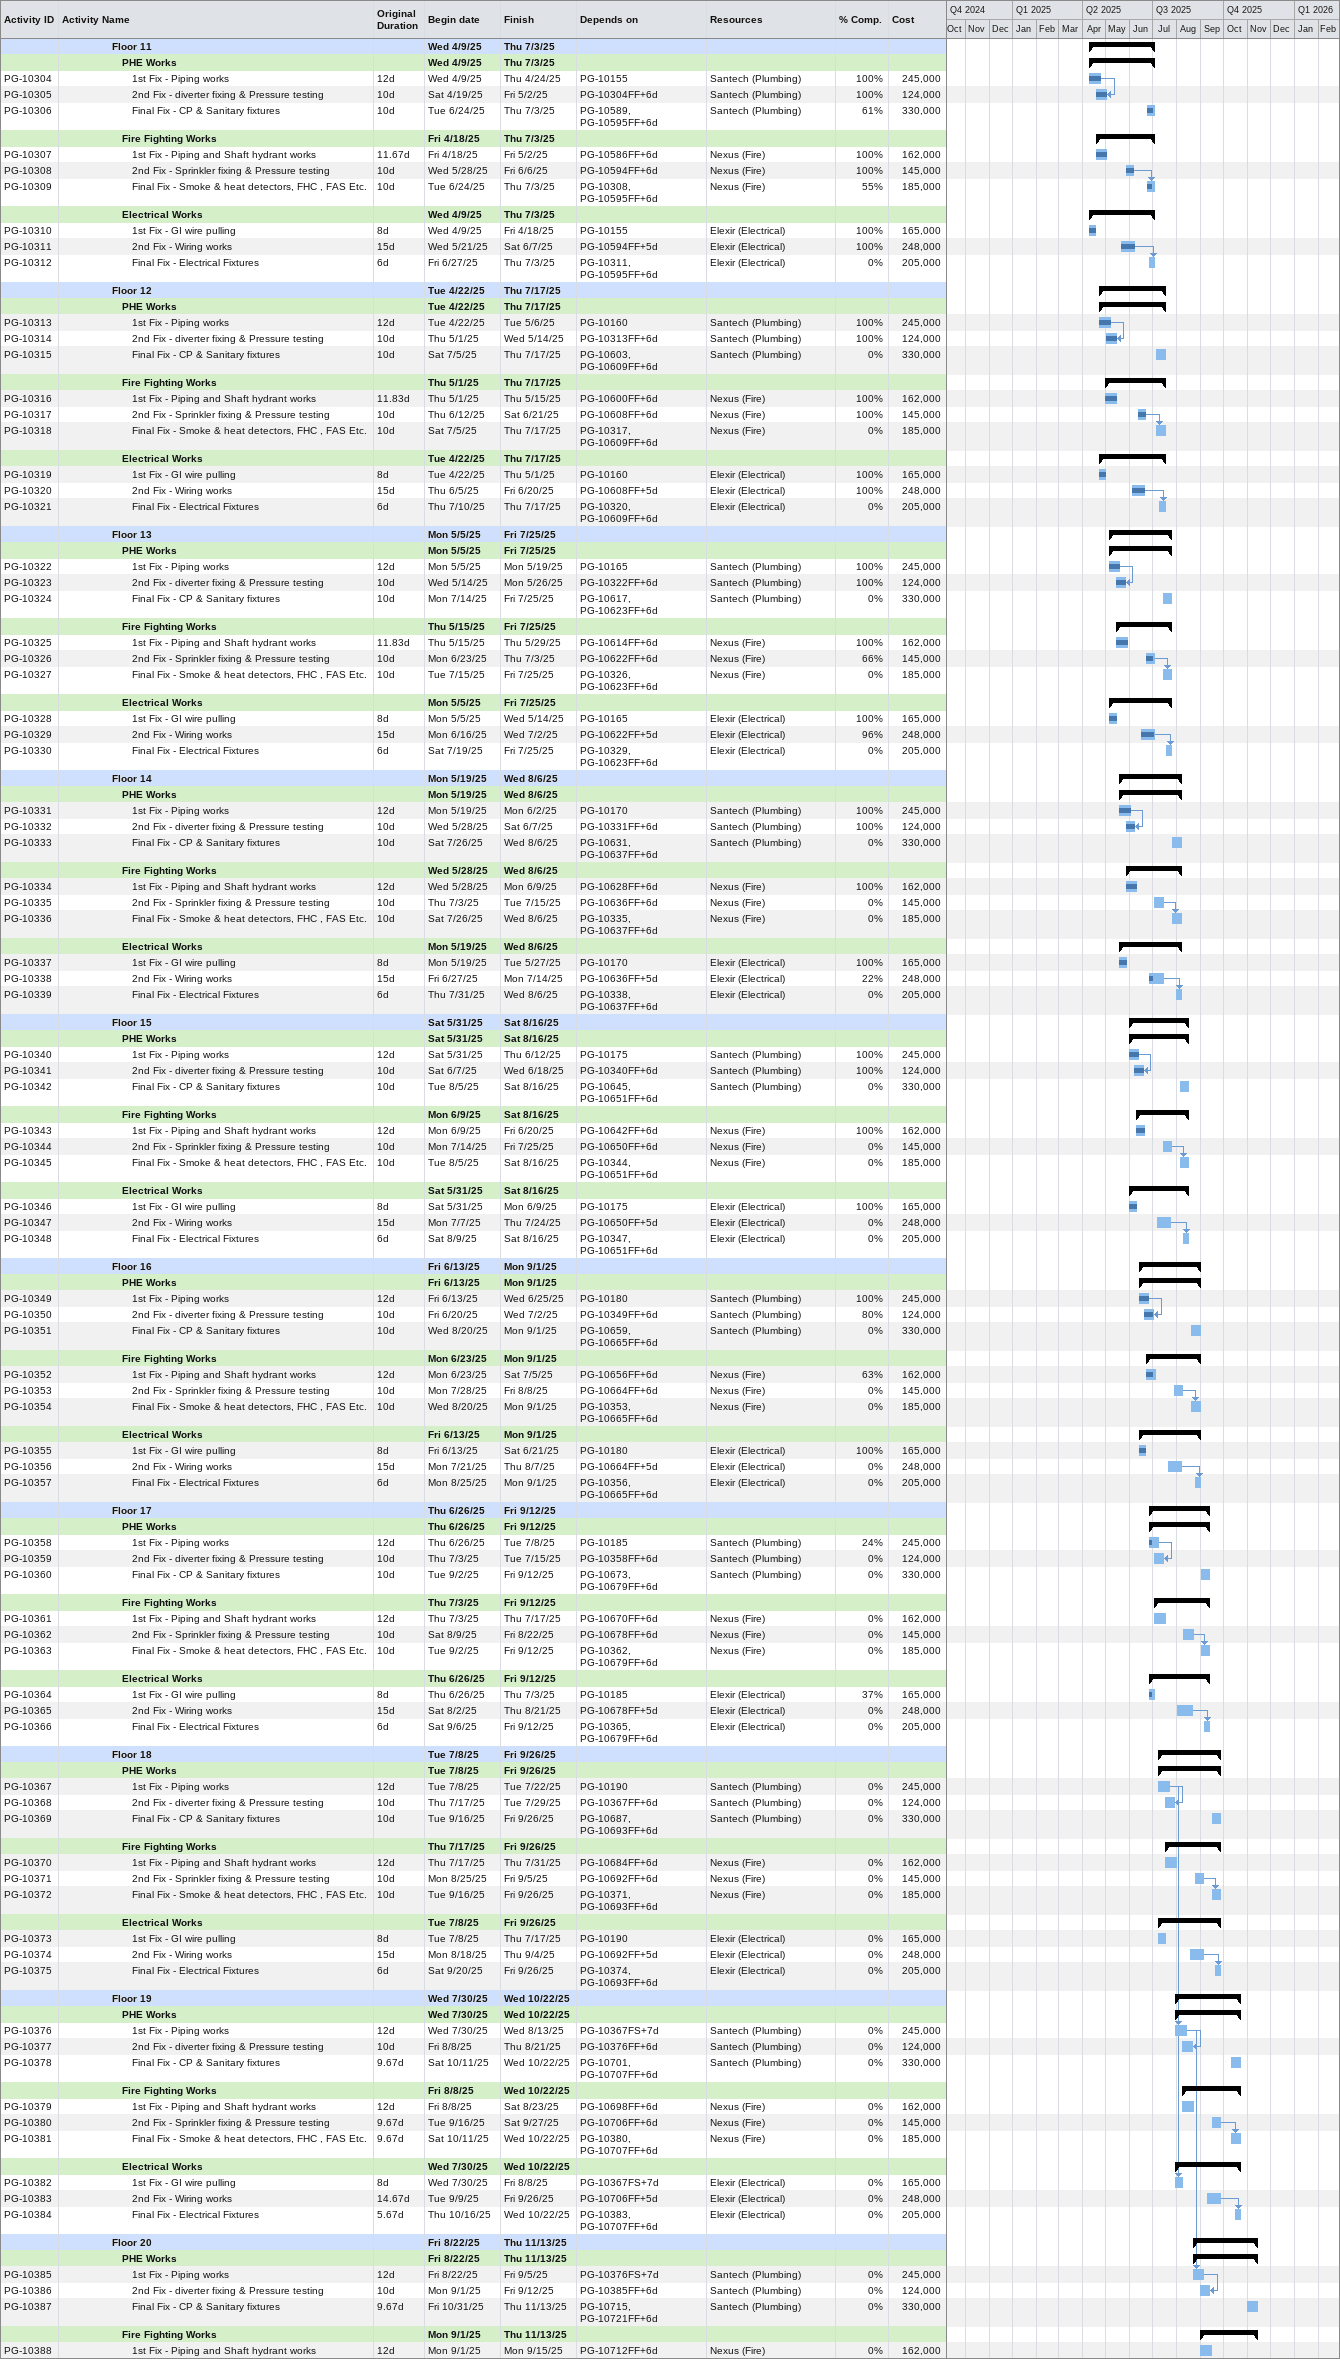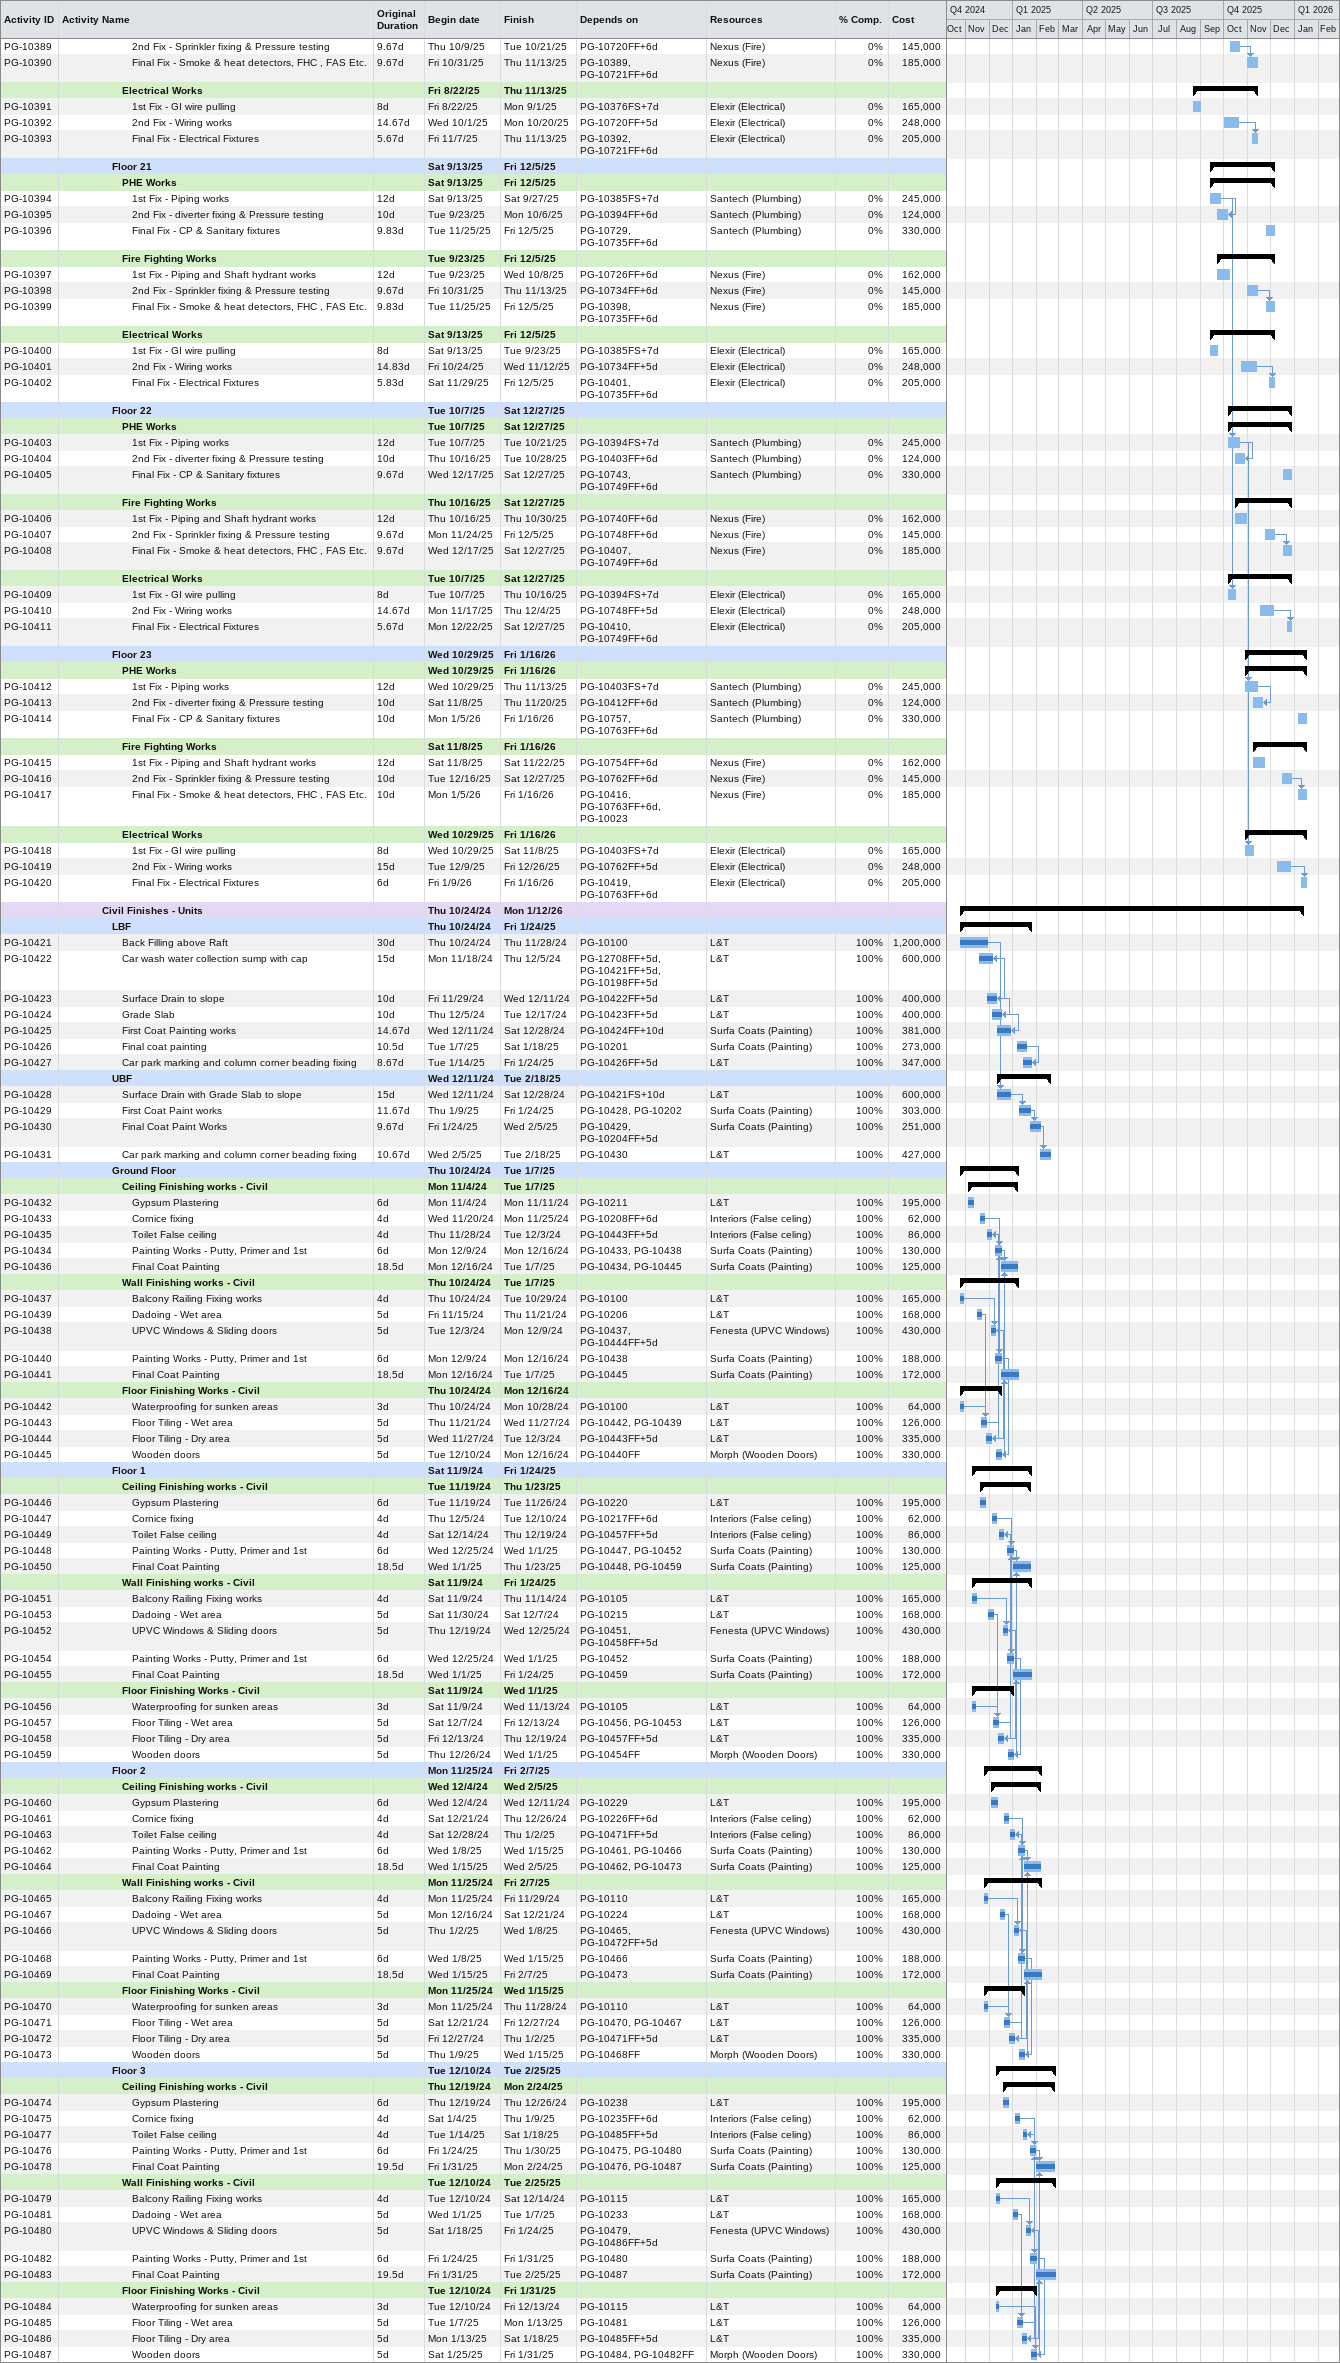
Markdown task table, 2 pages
| ID | Level | Task | Original duration | Start | Finish | Predecessors | Resources | % complete | Cost |
|---|---|---|---|---|---|---|---|---|---|
|  | 6 | **Floor 11** |  | 2025-04-09 | 2025-07-03 |  |  |  |  |
|  | 7 | **PHE Works** |  | 2025-04-09 | 2025-07-03 |  |  |  |  |
| PG-10304 | 8 | 1st Fix - Piping works | 12d | 2025-04-09 | 2025-04-24 | PG-10155 | Santech (Plumbing) | 100 | 245000 |
| PG-10305 | 8 | 2nd Fix - diverter fixing & Pressure testing | 10d | 2025-04-19 | 2025-05-02 | PG-10304FF+6d | Santech (Plumbing) | 100 | 124000 |
| PG-10306 | 8 | Final Fix - CP & Sanitary fixtures | 10d | 2025-06-24 | 2025-07-03 | PG-10589, PG-10595FF+6d | Santech (Plumbing) | 61 | 330000 |
|  | 7 | **Fire Fighting Works** |  | 2025-04-18 | 2025-07-03 |  |  |  |  |
| PG-10307 | 8 | 1st Fix - Piping and Shaft hydrant works | 11.67d | 2025-04-18 | 2025-05-02 | PG-10586FF+6d | Nexus (Fire) | 100 | 162000 |
| PG-10308 | 8 | 2nd Fix - Sprinkler fixing & Pressure testing | 10d | 2025-05-28 | 2025-06-06 | PG-10594FF+6d | Nexus (Fire) | 100 | 145000 |
| PG-10309 | 8 | Final Fix - Smoke & heat detectors, FHC , FAS Etc. | 10d | 2025-06-24 | 2025-07-03 | PG-10308, PG-10595FF+6d | Nexus (Fire) | 55 | 185000 |
|  | 7 | **Electrical Works** |  | 2025-04-09 | 2025-07-03 |  |  |  |  |
| PG-10310 | 8 | 1st Fix - GI wire pulling | 8d | 2025-04-09 | 2025-04-18 | PG-10155 | Elexir (Electrical) | 100 | 165000 |
| PG-10311 | 8 | 2nd Fix - Wiring works | 15d | 2025-05-21 | 2025-06-07 | PG-10594FF+5d | Elexir (Electrical) | 100 | 248000 |
| PG-10312 | 8 | Final Fix - Electrical Fixtures | 6d | 2025-06-27 | 2025-07-03 | PG-10311, PG-10595FF+6d | Elexir (Electrical) | 0 | 205000 |
|  | 6 | **Floor 12** |  | 2025-04-22 | 2025-07-17 |  |  |  |  |
|  | 7 | **PHE Works** |  | 2025-04-22 | 2025-07-17 |  |  |  |  |
| PG-10313 | 8 | 1st Fix - Piping works | 12d | 2025-04-22 | 2025-05-06 | PG-10160 | Santech (Plumbing) | 100 | 245000 |
| PG-10314 | 8 | 2nd Fix - diverter fixing & Pressure testing | 10d | 2025-05-01 | 2025-05-14 | PG-10313FF+6d | Santech (Plumbing) | 100 | 124000 |
| PG-10315 | 8 | Final Fix - CP & Sanitary fixtures | 10d | 2025-07-05 | 2025-07-17 | PG-10603, PG-10609FF+6d | Santech (Plumbing) | 0 | 330000 |
|  | 7 | **Fire Fighting Works** |  | 2025-05-01 | 2025-07-17 |  |  |  |  |
| PG-10316 | 8 | 1st Fix - Piping and Shaft hydrant works | 11.83d | 2025-05-01 | 2025-05-15 | PG-10600FF+6d | Nexus (Fire) | 100 | 162000 |
| PG-10317 | 8 | 2nd Fix - Sprinkler fixing & Pressure testing | 10d | 2025-06-12 | 2025-06-21 | PG-10608FF+6d | Nexus (Fire) | 100 | 145000 |
| PG-10318 | 8 | Final Fix - Smoke & heat detectors, FHC , FAS Etc. | 10d | 2025-07-05 | 2025-07-17 | PG-10317, PG-10609FF+6d | Nexus (Fire) | 0 | 185000 |
|  | 7 | **Electrical Works** |  | 2025-04-22 | 2025-07-17 |  |  |  |  |
| PG-10319 | 8 | 1st Fix - GI wire pulling | 8d | 2025-04-22 | 2025-05-01 | PG-10160 | Elexir (Electrical) | 100 | 165000 |
| PG-10320 | 8 | 2nd Fix - Wiring works | 15d | 2025-06-05 | 2025-06-20 | PG-10608FF+5d | Elexir (Electrical) | 100 | 248000 |
| PG-10321 | 8 | Final Fix - Electrical Fixtures | 6d | 2025-07-10 | 2025-07-17 | PG-10320, PG-10609FF+6d | Elexir (Electrical) | 0 | 205000 |
|  | 6 | **Floor 13** |  | 2025-05-05 | 2025-07-25 |  |  |  |  |
|  | 7 | **PHE Works** |  | 2025-05-05 | 2025-07-25 |  |  |  |  |
| PG-10322 | 8 | 1st Fix - Piping works | 12d | 2025-05-05 | 2025-05-19 | PG-10165 | Santech (Plumbing) | 100 | 245000 |
| PG-10323 | 8 | 2nd Fix - diverter fixing & Pressure testing | 10d | 2025-05-14 | 2025-05-26 | PG-10322FF+6d | Santech (Plumbing) | 100 | 124000 |
| PG-10324 | 8 | Final Fix - CP & Sanitary fixtures | 10d | 2025-07-14 | 2025-07-25 | PG-10617, PG-10623FF+6d | Santech (Plumbing) | 0 | 330000 |
|  | 7 | **Fire Fighting Works** |  | 2025-05-15 | 2025-07-25 |  |  |  |  |
| PG-10325 | 8 | 1st Fix - Piping and Shaft hydrant works | 11.83d | 2025-05-15 | 2025-05-29 | PG-10614FF+6d | Nexus (Fire) | 100 | 162000 |
| PG-10326 | 8 | 2nd Fix - Sprinkler fixing & Pressure testing | 10d | 2025-06-23 | 2025-07-03 | PG-10622FF+6d | Nexus (Fire) | 66 | 145000 |
| PG-10327 | 8 | Final Fix - Smoke & heat detectors, FHC , FAS Etc. | 10d | 2025-07-15 | 2025-07-25 | PG-10326, PG-10623FF+6d | Nexus (Fire) | 0 | 185000 |
|  | 7 | **Electrical Works** |  | 2025-05-05 | 2025-07-25 |  |  |  |  |
| PG-10328 | 8 | 1st Fix - GI wire pulling | 8d | 2025-05-05 | 2025-05-14 | PG-10165 | Elexir (Electrical) | 100 | 165000 |
| PG-10329 | 8 | 2nd Fix - Wiring works | 15d | 2025-06-16 | 2025-07-02 | PG-10622FF+5d | Elexir (Electrical) | 96 | 248000 |
| PG-10330 | 8 | Final Fix - Electrical Fixtures | 6d | 2025-07-19 | 2025-07-25 | PG-10329, PG-10623FF+6d | Elexir (Electrical) | 0 | 205000 |
|  | 6 | **Floor 14** |  | 2025-05-19 | 2025-08-06 |  |  |  |  |
|  | 7 | **PHE Works** |  | 2025-05-19 | 2025-08-06 |  |  |  |  |
| PG-10331 | 8 | 1st Fix - Piping works | 12d | 2025-05-19 | 2025-06-02 | PG-10170 | Santech (Plumbing) | 100 | 245000 |
| PG-10332 | 8 | 2nd Fix - diverter fixing & Pressure testing | 10d | 2025-05-28 | 2025-06-07 | PG-10331FF+6d | Santech (Plumbing) | 100 | 124000 |
| PG-10333 | 8 | Final Fix - CP & Sanitary fixtures | 10d | 2025-07-26 | 2025-08-06 | PG-10631, PG-10637FF+6d | Santech (Plumbing) | 0 | 330000 |
|  | 7 | **Fire Fighting Works** |  | 2025-05-28 | 2025-08-06 |  |  |  |  |
| PG-10334 | 8 | 1st Fix - Piping and Shaft hydrant works | 12d | 2025-05-28 | 2025-06-09 | PG-10628FF+6d | Nexus (Fire) | 100 | 162000 |
| PG-10335 | 8 | 2nd Fix - Sprinkler fixing & Pressure testing | 10d | 2025-07-03 | 2025-07-15 | PG-10636FF+6d | Nexus (Fire) | 0 | 145000 |
| PG-10336 | 8 | Final Fix - Smoke & heat detectors, FHC , FAS Etc. | 10d | 2025-07-26 | 2025-08-06 | PG-10335, PG-10637FF+6d | Nexus (Fire) | 0 | 185000 |
|  | 7 | **Electrical Works** |  | 2025-05-19 | 2025-08-06 |  |  |  |  |
| PG-10337 | 8 | 1st Fix - GI wire pulling | 8d | 2025-05-19 | 2025-05-27 | PG-10170 | Elexir (Electrical) | 100 | 165000 |
| PG-10338 | 8 | 2nd Fix - Wiring works | 15d | 2025-06-27 | 2025-07-14 | PG-10636FF+5d | Elexir (Electrical) | 22 | 248000 |
| PG-10339 | 8 | Final Fix - Electrical Fixtures | 6d | 2025-07-31 | 2025-08-06 | PG-10338, PG-10637FF+6d | Elexir (Electrical) | 0 | 205000 |
|  | 6 | **Floor 15** |  | 2025-05-31 | 2025-08-16 |  |  |  |  |
|  | 7 | **PHE Works** |  | 2025-05-31 | 2025-08-16 |  |  |  |  |
| PG-10340 | 8 | 1st Fix - Piping works | 12d | 2025-05-31 | 2025-06-12 | PG-10175 | Santech (Plumbing) | 100 | 245000 |
| PG-10341 | 8 | 2nd Fix - diverter fixing & Pressure testing | 10d | 2025-06-07 | 2025-06-18 | PG-10340FF+6d | Santech (Plumbing) | 100 | 124000 |
| PG-10342 | 8 | Final Fix - CP & Sanitary fixtures | 10d | 2025-08-05 | 2025-08-16 | PG-10645, PG-10651FF+6d | Santech (Plumbing) | 0 | 330000 |
|  | 7 | **Fire Fighting Works** |  | 2025-06-09 | 2025-08-16 |  |  |  |  |
| PG-10343 | 8 | 1st Fix - Piping and Shaft hydrant works | 12d | 2025-06-09 | 2025-06-20 | PG-10642FF+6d | Nexus (Fire) | 100 | 162000 |
| PG-10344 | 8 | 2nd Fix - Sprinkler fixing & Pressure testing | 10d | 2025-07-14 | 2025-07-25 | PG-10650FF+6d | Nexus (Fire) | 0 | 145000 |
| PG-10345 | 8 | Final Fix - Smoke & heat detectors, FHC , FAS Etc. | 10d | 2025-08-05 | 2025-08-16 | PG-10344, PG-10651FF+6d | Nexus (Fire) | 0 | 185000 |
|  | 7 | **Electrical Works** |  | 2025-05-31 | 2025-08-16 |  |  |  |  |
| PG-10346 | 8 | 1st Fix - GI wire pulling | 8d | 2025-05-31 | 2025-06-09 | PG-10175 | Elexir (Electrical) | 100 | 165000 |
| PG-10347 | 8 | 2nd Fix - Wiring works | 15d | 2025-07-07 | 2025-07-24 | PG-10650FF+5d | Elexir (Electrical) | 0 | 248000 |
| PG-10348 | 8 | Final Fix - Electrical Fixtures | 6d | 2025-08-09 | 2025-08-16 | PG-10347, PG-10651FF+6d | Elexir (Electrical) | 0 | 205000 |
|  | 6 | **Floor 16** |  | 2025-06-13 | 2025-09-01 |  |  |  |  |
|  | 7 | **PHE Works** |  | 2025-06-13 | 2025-09-01 |  |  |  |  |
| PG-10349 | 8 | 1st Fix - Piping works | 12d | 2025-06-13 | 2025-06-25 | PG-10180 | Santech (Plumbing) | 100 | 245000 |
| PG-10350 | 8 | 2nd Fix - diverter fixing & Pressure testing | 10d | 2025-06-20 | 2025-07-02 | PG-10349FF+6d | Santech (Plumbing) | 80 | 124000 |
| PG-10351 | 8 | Final Fix - CP & Sanitary fixtures | 10d | 2025-08-20 | 2025-09-01 | PG-10659, PG-10665FF+6d | Santech (Plumbing) | 0 | 330000 |
|  | 7 | **Fire Fighting Works** |  | 2025-06-23 | 2025-09-01 |  |  |  |  |
| PG-10352 | 8 | 1st Fix - Piping and Shaft hydrant works | 12d | 2025-06-23 | 2025-07-05 | PG-10656FF+6d | Nexus (Fire) | 63 | 162000 |
| PG-10353 | 8 | 2nd Fix - Sprinkler fixing & Pressure testing | 10d | 2025-07-28 | 2025-08-08 | PG-10664FF+6d | Nexus (Fire) | 0 | 145000 |
| PG-10354 | 8 | Final Fix - Smoke & heat detectors, FHC , FAS Etc. | 10d | 2025-08-20 | 2025-09-01 | PG-10353, PG-10665FF+6d | Nexus (Fire) | 0 | 185000 |
|  | 7 | **Electrical Works** |  | 2025-06-13 | 2025-09-01 |  |  |  |  |
| PG-10355 | 8 | 1st Fix - GI wire pulling | 8d | 2025-06-13 | 2025-06-21 | PG-10180 | Elexir (Electrical) | 100 | 165000 |
| PG-10356 | 8 | 2nd Fix - Wiring works | 15d | 2025-07-21 | 2025-08-07 | PG-10664FF+5d | Elexir (Electrical) | 0 | 248000 |
| PG-10357 | 8 | Final Fix - Electrical Fixtures | 6d | 2025-08-25 | 2025-09-01 | PG-10356, PG-10665FF+6d | Elexir (Electrical) | 0 | 205000 |
|  | 6 | **Floor 17** |  | 2025-06-26 | 2025-09-12 |  |  |  |  |
|  | 7 | **PHE Works** |  | 2025-06-26 | 2025-09-12 |  |  |  |  |
| PG-10358 | 8 | 1st Fix - Piping works | 12d | 2025-06-26 | 2025-07-08 | PG-10185 | Santech (Plumbing) | 24 | 245000 |
| PG-10359 | 8 | 2nd Fix - diverter fixing & Pressure testing | 10d | 2025-07-03 | 2025-07-15 | PG-10358FF+6d | Santech (Plumbing) | 0 | 124000 |
| PG-10360 | 8 | Final Fix - CP & Sanitary fixtures | 10d | 2025-09-02 | 2025-09-12 | PG-10673, PG-10679FF+6d | Santech (Plumbing) | 0 | 330000 |
|  | 7 | **Fire Fighting Works** |  | 2025-07-03 | 2025-09-12 |  |  |  |  |
| PG-10361 | 8 | 1st Fix - Piping and Shaft hydrant works | 12d | 2025-07-03 | 2025-07-17 | PG-10670FF+6d | Nexus (Fire) | 0 | 162000 |
| PG-10362 | 8 | 2nd Fix - Sprinkler fixing & Pressure testing | 10d | 2025-08-09 | 2025-08-22 | PG-10678FF+6d | Nexus (Fire) | 0 | 145000 |
| PG-10363 | 8 | Final Fix - Smoke & heat detectors, FHC , FAS Etc. | 10d | 2025-09-02 | 2025-09-12 | PG-10362, PG-10679FF+6d | Nexus (Fire) | 0 | 185000 |
|  | 7 | **Electrical Works** |  | 2025-06-26 | 2025-09-12 |  |  |  |  |
| PG-10364 | 8 | 1st Fix - GI wire pulling | 8d | 2025-06-26 | 2025-07-03 | PG-10185 | Elexir (Electrical) | 37 | 165000 |
| PG-10365 | 8 | 2nd Fix - Wiring works | 15d | 2025-08-02 | 2025-08-21 | PG-10678FF+5d | Elexir (Electrical) | 0 | 248000 |
| PG-10366 | 8 | Final Fix - Electrical Fixtures | 6d | 2025-09-06 | 2025-09-12 | PG-10365, PG-10679FF+6d | Elexir (Electrical) | 0 | 205000 |
|  | 6 | **Floor 18** |  | 2025-07-08 | 2025-09-26 |  |  |  |  |
|  | 7 | **PHE Works** |  | 2025-07-08 | 2025-09-26 |  |  |  |  |
| PG-10367 | 8 | 1st Fix - Piping works | 12d | 2025-07-08 | 2025-07-22 | PG-10190 | Santech (Plumbing) | 0 | 245000 |
| PG-10368 | 8 | 2nd Fix - diverter fixing & Pressure testing | 10d | 2025-07-17 | 2025-07-29 | PG-10367FF+6d | Santech (Plumbing) | 0 | 124000 |
| PG-10369 | 8 | Final Fix - CP & Sanitary fixtures | 10d | 2025-09-16 | 2025-09-26 | PG-10687, PG-10693FF+6d | Santech (Plumbing) | 0 | 330000 |
|  | 7 | **Fire Fighting Works** |  | 2025-07-17 | 2025-09-26 |  |  |  |  |
| PG-10370 | 8 | 1st Fix - Piping and Shaft hydrant works | 12d | 2025-07-17 | 2025-07-31 | PG-10684FF+6d | Nexus (Fire) | 0 | 162000 |
| PG-10371 | 8 | 2nd Fix - Sprinkler fixing & Pressure testing | 10d | 2025-08-25 | 2025-09-05 | PG-10692FF+6d | Nexus (Fire) | 0 | 145000 |
| PG-10372 | 8 | Final Fix - Smoke & heat detectors, FHC , FAS Etc. | 10d | 2025-09-16 | 2025-09-26 | PG-10371, PG-10693FF+6d | Nexus (Fire) | 0 | 185000 |
|  | 7 | **Electrical Works** |  | 2025-07-08 | 2025-09-26 |  |  |  |  |
| PG-10373 | 8 | 1st Fix - GI wire pulling | 8d | 2025-07-08 | 2025-07-17 | PG-10190 | Elexir (Electrical) | 0 | 165000 |
| PG-10374 | 8 | 2nd Fix - Wiring works | 15d | 2025-08-18 | 2025-09-04 | PG-10692FF+5d | Elexir (Electrical) | 0 | 248000 |
| PG-10375 | 8 | Final Fix - Electrical Fixtures | 6d | 2025-09-20 | 2025-09-26 | PG-10374, PG-10693FF+6d | Elexir (Electrical) | 0 | 205000 |
|  | 6 | **Floor 19** |  | 2025-07-30 | 2025-10-22 |  |  |  |  |
|  | 7 | **PHE Works** |  | 2025-07-30 | 2025-10-22 |  |  |  |  |
| PG-10376 | 8 | 1st Fix - Piping works | 12d | 2025-07-30 | 2025-08-13 | PG-10367FS+7d | Santech (Plumbing) | 0 | 245000 |
| PG-10377 | 8 | 2nd Fix - diverter fixing & Pressure testing | 10d | 2025-08-08 | 2025-08-21 | PG-10376FF+6d | Santech (Plumbing) | 0 | 124000 |
| PG-10378 | 8 | Final Fix - CP & Sanitary fixtures | 9.67d | 2025-10-11 | 2025-10-22 | PG-10701, PG-10707FF+6d | Santech (Plumbing) | 0 | 330000 |
|  | 7 | **Fire Fighting Works** |  | 2025-08-08 | 2025-10-22 |  |  |  |  |
| PG-10379 | 8 | 1st Fix - Piping and Shaft hydrant works | 12d | 2025-08-08 | 2025-08-23 | PG-10698FF+6d | Nexus (Fire) | 0 | 162000 |
| PG-10380 | 8 | 2nd Fix - Sprinkler fixing & Pressure testing | 9.67d | 2025-09-16 | 2025-09-27 | PG-10706FF+6d | Nexus (Fire) | 0 | 145000 |
| PG-10381 | 8 | Final Fix - Smoke & heat detectors, FHC , FAS Etc. | 9.67d | 2025-10-11 | 2025-10-22 | PG-10380, PG-10707FF+6d | Nexus (Fire) | 0 | 185000 |
|  | 7 | **Electrical Works** |  | 2025-07-30 | 2025-10-22 |  |  |  |  |
| PG-10382 | 8 | 1st Fix - GI wire pulling | 8d | 2025-07-30 | 2025-08-08 | PG-10367FS+7d | Elexir (Electrical) | 0 | 165000 |
| PG-10383 | 8 | 2nd Fix - Wiring works | 14.67d | 2025-09-09 | 2025-09-26 | PG-10706FF+5d | Elexir (Electrical) | 0 | 248000 |
| PG-10384 | 8 | Final Fix - Electrical Fixtures | 5.67d | 2025-10-16 | 2025-10-22 | PG-10383, PG-10707FF+6d | Elexir (Electrical) | 0 | 205000 |
|  | 6 | **Floor 20** |  | 2025-08-22 | 2025-11-13 |  |  |  |  |
|  | 7 | **PHE Works** |  | 2025-08-22 | 2025-11-13 |  |  |  |  |
| PG-10385 | 8 | 1st Fix - Piping works | 12d | 2025-08-22 | 2025-09-05 | PG-10376FS+7d | Santech (Plumbing) | 0 | 245000 |
| PG-10386 | 8 | 2nd Fix - diverter fixing & Pressure testing | 10d | 2025-09-01 | 2025-09-12 | PG-10385FF+6d | Santech (Plumbing) | 0 | 124000 |
| PG-10387 | 8 | Final Fix - CP & Sanitary fixtures | 9.67d | 2025-10-31 | 2025-11-13 | PG-10715, PG-10721FF+6d | Santech (Plumbing) | 0 | 330000 |
|  | 7 | **Fire Fighting Works** |  | 2025-09-01 | 2025-11-13 |  |  |  |  |
| PG-10388 | 8 | 1st Fix - Piping and Shaft hydrant works | 12d | 2025-09-01 | 2025-09-15 | PG-10712FF+6d | Nexus (Fire) | 0 | 162000 |
| PG-10389 | 8 | 2nd Fix - Sprinkler fixing & Pressure testing | 9.67d | 2025-10-09 | 2025-10-21 | PG-10720FF+6d | Nexus (Fire) | 0 | 145000 |
| PG-10390 | 8 | Final Fix - Smoke & heat detectors, FHC , FAS Etc. | 9.67d | 2025-10-31 | 2025-11-13 | PG-10389, PG-10721FF+6d | Nexus (Fire) | 0 | 185000 |
|  | 7 | **Electrical Works** |  | 2025-08-22 | 2025-11-13 |  |  |  |  |
| PG-10391 | 8 | 1st Fix - GI wire pulling | 8d | 2025-08-22 | 2025-09-01 | PG-10376FS+7d | Elexir (Electrical) | 0 | 165000 |
| PG-10392 | 8 | 2nd Fix - Wiring works | 14.67d | 2025-10-01 | 2025-10-20 | PG-10720FF+5d | Elexir (Electrical) | 0 | 248000 |
| PG-10393 | 8 | Final Fix - Electrical Fixtures | 5.67d | 2025-11-07 | 2025-11-13 | PG-10392, PG-10721FF+6d | Elexir (Electrical) | 0 | 205000 |
|  | 6 | **Floor 21** |  | 2025-09-13 | 2025-12-05 |  |  |  |  |
|  | 7 | **PHE Works** |  | 2025-09-13 | 2025-12-05 |  |  |  |  |
| PG-10394 | 8 | 1st Fix - Piping works | 12d | 2025-09-13 | 2025-09-27 | PG-10385FS+7d | Santech (Plumbing) | 0 | 245000 |
| PG-10395 | 8 | 2nd Fix - diverter fixing & Pressure testing | 10d | 2025-09-23 | 2025-10-06 | PG-10394FF+6d | Santech (Plumbing) | 0 | 124000 |
| PG-10396 | 8 | Final Fix - CP & Sanitary fixtures | 9.83d | 2025-11-25 | 2025-12-05 | PG-10729, PG-10735FF+6d | Santech (Plumbing) | 0 | 330000 |
|  | 7 | **Fire Fighting Works** |  | 2025-09-23 | 2025-12-05 |  |  |  |  |
| PG-10397 | 8 | 1st Fix - Piping and Shaft hydrant works | 12d | 2025-09-23 | 2025-10-08 | PG-10726FF+6d | Nexus (Fire) | 0 | 162000 |
| PG-10398 | 8 | 2nd Fix - Sprinkler fixing & Pressure testing | 9.67d | 2025-10-31 | 2025-11-13 | PG-10734FF+6d | Nexus (Fire) | 0 | 145000 |
| PG-10399 | 8 | Final Fix - Smoke & heat detectors, FHC , FAS Etc. | 9.83d | 2025-11-25 | 2025-12-05 | PG-10398, PG-10735FF+6d | Nexus (Fire) | 0 | 185000 |
|  | 7 | **Electrical Works** |  | 2025-09-13 | 2025-12-05 |  |  |  |  |
| PG-10400 | 8 | 1st Fix - GI wire pulling | 8d | 2025-09-13 | 2025-09-23 | PG-10385FS+7d | Elexir (Electrical) | 0 | 165000 |
| PG-10401 | 8 | 2nd Fix - Wiring works | 14.83d | 2025-10-24 | 2025-11-12 | PG-10734FF+5d | Elexir (Electrical) | 0 | 248000 |
| PG-10402 | 8 | Final Fix - Electrical Fixtures | 5.83d | 2025-11-29 | 2025-12-05 | PG-10401, PG-10735FF+6d | Elexir (Electrical) | 0 | 205000 |
|  | 6 | **Floor 22** |  | 2025-10-07 | 2025-12-27 |  |  |  |  |
|  | 7 | **PHE Works** |  | 2025-10-07 | 2025-12-27 |  |  |  |  |
| PG-10403 | 8 | 1st Fix - Piping works | 12d | 2025-10-07 | 2025-10-21 | PG-10394FS+7d | Santech (Plumbing) | 0 | 245000 |
| PG-10404 | 8 | 2nd Fix - diverter fixing & Pressure testing | 10d | 2025-10-16 | 2025-10-28 | PG-10403FF+6d | Santech (Plumbing) | 0 | 124000 |
| PG-10405 | 8 | Final Fix - CP & Sanitary fixtures | 9.67d | 2025-12-17 | 2025-12-27 | PG-10743, PG-10749FF+6d | Santech (Plumbing) | 0 | 330000 |
|  | 7 | **Fire Fighting Works** |  | 2025-10-16 | 2025-12-27 |  |  |  |  |
| PG-10406 | 8 | 1st Fix - Piping and Shaft hydrant works | 12d | 2025-10-16 | 2025-10-30 | PG-10740FF+6d | Nexus (Fire) | 0 | 162000 |
| PG-10407 | 8 | 2nd Fix - Sprinkler fixing & Pressure testing | 9.67d | 2025-11-24 | 2025-12-05 | PG-10748FF+6d | Nexus (Fire) | 0 | 145000 |
| PG-10408 | 8 | Final Fix - Smoke & heat detectors, FHC , FAS Etc. | 9.67d | 2025-12-17 | 2025-12-27 | PG-10407, PG-10749FF+6d | Nexus (Fire) | 0 | 185000 |
|  | 7 | **Electrical Works** |  | 2025-10-07 | 2025-12-27 |  |  |  |  |
| PG-10409 | 8 | 1st Fix - GI wire pulling | 8d | 2025-10-07 | 2025-10-16 | PG-10394FS+7d | Elexir (Electrical) | 0 | 165000 |
| PG-10410 | 8 | 2nd Fix - Wiring works | 14.67d | 2025-11-17 | 2025-12-04 | PG-10748FF+5d | Elexir (Electrical) | 0 | 248000 |
| PG-10411 | 8 | Final Fix - Electrical Fixtures | 5.67d | 2025-12-22 | 2025-12-27 | PG-10410, PG-10749FF+6d | Elexir (Electrical) | 0 | 205000 |
|  | 6 | **Floor 23** |  | 2025-10-29 | 2026-01-16 |  |  |  |  |
|  | 7 | **PHE Works** |  | 2025-10-29 | 2026-01-16 |  |  |  |  |
| PG-10412 | 8 | 1st Fix - Piping works | 12d | 2025-10-29 | 2025-11-13 | PG-10403FS+7d | Santech (Plumbing) | 0 | 245000 |
| PG-10413 | 8 | 2nd Fix - diverter fixing & Pressure testing | 10d | 2025-11-08 | 2025-11-20 | PG-10412FF+6d | Santech (Plumbing) | 0 | 124000 |
| PG-10414 | 8 | Final Fix - CP & Sanitary fixtures | 10d | 2026-01-05 | 2026-01-16 | PG-10757, PG-10763FF+6d | Santech (Plumbing) | 0 | 330000 |
|  | 7 | **Fire Fighting Works** |  | 2025-11-08 | 2026-01-16 |  |  |  |  |
| PG-10415 | 8 | 1st Fix - Piping and Shaft hydrant works | 12d | 2025-11-08 | 2025-11-22 | PG-10754FF+6d | Nexus (Fire) | 0 | 162000 |
| PG-10416 | 8 | 2nd Fix - Sprinkler fixing & Pressure testing | 10d | 2025-12-16 | 2025-12-27 | PG-10762FF+6d | Nexus (Fire) | 0 | 145000 |
| PG-10417 | 8 | Final Fix - Smoke & heat detectors, FHC , FAS Etc. | 10d | 2026-01-05 | 2026-01-16 | PG-10416, PG-10763FF+6d, PG-10023 | Nexus (Fire) | 0 | 185000 |
|  | 7 | **Electrical Works** |  | 2025-10-29 | 2026-01-16 |  |  |  |  |
| PG-10418 | 8 | 1st Fix - GI wire pulling | 8d | 2025-10-29 | 2025-11-08 | PG-10403FS+7d | Elexir (Electrical) | 0 | 165000 |
| PG-10419 | 8 | 2nd Fix - Wiring works | 15d | 2025-12-09 | 2025-12-26 | PG-10762FF+5d | Elexir (Electrical) | 0 | 248000 |
| PG-10420 | 8 | Final Fix - Electrical Fixtures | 6d | 2026-01-09 | 2026-01-16 | PG-10419, PG-10763FF+6d | Elexir (Electrical) | 0 | 205000 |
|  | 5 | **Civil Finishes - Units** |  | 2024-10-24 | 2026-01-12 |  |  |  |  |
|  | 6 | **LBF** |  | 2024-10-24 | 2025-01-24 |  |  |  |  |
| PG-10421 | 7 | Back Filling above Raft | 30d | 2024-10-24 | 2024-11-28 | PG-10100 | L&T | 100 | 1200000 |
| PG-10422 | 7 | Car wash water collection sump with cap | 15d | 2024-11-18 | 2024-12-05 | PG-12708FF+5d, PG-10421FF+5d, PG-10198FF+5d | L&T | 100 | 600000 |
| PG-10423 | 7 | Surface Drain to slope | 10d | 2024-11-29 | 2024-12-11 | PG-10422FF+5d | L&T | 100 | 400000 |
| PG-10424 | 7 | Grade Slab | 10d | 2024-12-05 | 2024-12-17 | PG-10423FF+5d | L&T | 100 | 400000 |
| PG-10425 | 7 | First Coat Painting works | 14.67d | 2024-12-11 | 2024-12-28 | PG-10424FF+10d | Surfa Coats (Painting) | 100 | 381000 |
| PG-10426 | 7 | Final coat painting | 10.5d | 2025-01-07 | 2025-01-18 | PG-10201 | Surfa Coats (Painting) | 100 | 273000 |
| PG-10427 | 7 | Car park marking and column corner beading fixing | 8.67d | 2025-01-14 | 2025-01-24 | PG-10426FF+5d | L&T | 100 | 347000 |
|  | 6 | **UBF** |  | 2024-12-11 | 2025-02-18 |  |  |  |  |
| PG-10428 | 7 | Surface Drain with Grade Slab to slope | 15d | 2024-12-11 | 2024-12-28 | PG-10421FS+10d | L&T | 100 | 600000 |
| PG-10429 | 7 | First Coat Paint works | 11.67d | 2025-01-09 | 2025-01-24 | PG-10428, PG-10202 | Surfa Coats (Painting) | 100 | 303000 |
| PG-10430 | 7 | Final Coat Paint Works | 9.67d | 2025-01-24 | 2025-02-05 | PG-10429, PG-10204FF+5d | Surfa Coats (Painting) | 100 | 251000 |
| PG-10431 | 7 | Car park marking and column corner beading fixing | 10.67d | 2025-02-05 | 2025-02-18 | PG-10430 | L&T | 100 | 427000 |
|  | 6 | **Ground Floor** |  | 2024-10-24 | 2025-01-07 |  |  |  |  |
|  | 7 | **Ceiling Finishing works - Civil** |  | 2024-11-04 | 2025-01-07 |  |  |  |  |
| PG-10432 | 8 | Gypsum Plastering | 6d | 2024-11-04 | 2024-11-11 | PG-10211 | L&T | 100 | 195000 |
| PG-10433 | 8 | Cornice fixing | 4d | 2024-11-20 | 2024-11-25 | PG-10208FF+6d | Interiors (False celing) | 100 | 62000 |
| PG-10435 | 8 | Toilet False ceiling | 4d | 2024-11-28 | 2024-12-03 | PG-10443FF+5d | Interiors (False celing) | 100 | 86000 |
| PG-10434 | 8 | Painting Works - Putty, Primer and 1st | 6d | 2024-12-09 | 2024-12-16 | PG-10433, PG-10438 | Surfa Coats (Painting) | 100 | 130000 |
| PG-10436 | 8 | Final Coat Painting | 18.5d | 2024-12-16 | 2025-01-07 | PG-10434, PG-10445 | Surfa Coats (Painting) | 100 | 125000 |
|  | 7 | **Wall Finishing works - Civil** |  | 2024-10-24 | 2025-01-07 |  |  |  |  |
| PG-10437 | 8 | Balcony Railing Fixing works | 4d | 2024-10-24 | 2024-10-29 | PG-10100 | L&T | 100 | 165000 |
| PG-10439 | 8 | Dadoing - Wet area | 5d | 2024-11-15 | 2024-11-21 | PG-10206 | L&T | 100 | 168000 |
| PG-10438 | 8 | UPVC Windows & Sliding doors | 5d | 2024-12-03 | 2024-12-09 | PG-10437, PG-10444FF+5d | Fenesta (UPVC Windows) | 100 | 430000 |
| PG-10440 | 8 | Painting Works - Putty, Primer and 1st | 6d | 2024-12-09 | 2024-12-16 | PG-10438 | Surfa Coats (Painting) | 100 | 188000 |
| PG-10441 | 8 | Final Coat Painting | 18.5d | 2024-12-16 | 2025-01-07 | PG-10445 | Surfa Coats (Painting) | 100 | 172000 |
|  | 7 | **Floor Finishing Works - Civil** |  | 2024-10-24 | 2024-12-16 |  |  |  |  |
| PG-10442 | 8 | Waterproofing for sunken areas | 3d | 2024-10-24 | 2024-10-28 | PG-10100 | L&T | 100 | 64000 |
| PG-10443 | 8 | Floor Tiling - Wet area | 5d | 2024-11-21 | 2024-11-27 | PG-10442, PG-10439 | L&T | 100 | 126000 |
| PG-10444 | 8 | Floor Tiling - Dry area | 5d | 2024-11-27 | 2024-12-03 | PG-10443FF+5d | L&T | 100 | 335000 |
| PG-10445 | 8 | Wooden doors | 5d | 2024-12-10 | 2024-12-16 | PG-10440FF | Morph (Wooden Doors) | 100 | 330000 |
|  | 6 | **Floor 1** |  | 2024-11-09 | 2025-01-24 |  |  |  |  |
|  | 7 | **Ceiling Finishing works - Civil** |  | 2024-11-19 | 2025-01-23 |  |  |  |  |
| PG-10446 | 8 | Gypsum Plastering | 6d | 2024-11-19 | 2024-11-26 | PG-10220 | L&T | 100 | 195000 |
| PG-10447 | 8 | Cornice fixing | 4d | 2024-12-05 | 2024-12-10 | PG-10217FF+6d | Interiors (False celing) | 100 | 62000 |
| PG-10449 | 8 | Toilet False ceiling | 4d | 2024-12-14 | 2024-12-19 | PG-10457FF+5d | Interiors (False celing) | 100 | 86000 |
| PG-10448 | 8 | Painting Works - Putty, Primer and 1st | 6d | 2024-12-25 | 2025-01-01 | PG-10447, PG-10452 | Surfa Coats (Painting) | 100 | 130000 |
| PG-10450 | 8 | Final Coat Painting | 18.5d | 2025-01-01 | 2025-01-23 | PG-10448, PG-10459 | Surfa Coats (Painting) | 100 | 125000 |
|  | 7 | **Wall Finishing works - Civil** |  | 2024-11-09 | 2025-01-24 |  |  |  |  |
| PG-10451 | 8 | Balcony Railing Fixing works | 4d | 2024-11-09 | 2024-11-14 | PG-10105 | L&T | 100 | 165000 |
| PG-10453 | 8 | Dadoing - Wet area | 5d | 2024-11-30 | 2024-12-07 | PG-10215 | L&T | 100 | 168000 |
| PG-10452 | 8 | UPVC Windows & Sliding doors | 5d | 2024-12-19 | 2024-12-25 | PG-10451, PG-10458FF+5d | Fenesta (UPVC Windows) | 100 | 430000 |
| PG-10454 | 8 | Painting Works - Putty, Primer and 1st | 6d | 2024-12-25 | 2025-01-01 | PG-10452 | Surfa Coats (Painting) | 100 | 188000 |
| PG-10455 | 8 | Final Coat Painting | 18.5d | 2025-01-01 | 2025-01-24 | PG-10459 | Surfa Coats (Painting) | 100 | 172000 |
|  | 7 | **Floor Finishing Works - Civil** |  | 2024-11-09 | 2025-01-01 |  |  |  |  |
| PG-10456 | 8 | Waterproofing for sunken areas | 3d | 2024-11-09 | 2024-11-13 | PG-10105 | L&T | 100 | 64000 |
| PG-10457 | 8 | Floor Tiling - Wet area | 5d | 2024-12-07 | 2024-12-13 | PG-10456, PG-10453 | L&T | 100 | 126000 |
| PG-10458 | 8 | Floor Tiling - Dry area | 5d | 2024-12-13 | 2024-12-19 | PG-10457FF+5d | L&T | 100 | 335000 |
| PG-10459 | 8 | Wooden doors | 5d | 2024-12-26 | 2025-01-01 | PG-10454FF | Morph (Wooden Doors) | 100 | 330000 |
|  | 6 | **Floor 2** |  | 2024-11-25 | 2025-02-07 |  |  |  |  |
|  | 7 | **Ceiling Finishing works - Civil** |  | 2024-12-04 | 2025-02-05 |  |  |  |  |
| PG-10460 | 8 | Gypsum Plastering | 6d | 2024-12-04 | 2024-12-11 | PG-10229 | L&T | 100 | 195000 |
| PG-10461 | 8 | Cornice fixing | 4d | 2024-12-21 | 2024-12-26 | PG-10226FF+6d | Interiors (False celing) | 100 | 62000 |
| PG-10463 | 8 | Toilet False ceiling | 4d | 2024-12-28 | 2025-01-02 | PG-10471FF+5d | Interiors (False celing) | 100 | 86000 |
| PG-10462 | 8 | Painting Works - Putty, Primer and 1st | 6d | 2025-01-08 | 2025-01-15 | PG-10461, PG-10466 | Surfa Coats (Painting) | 100 | 130000 |
| PG-10464 | 8 | Final Coat Painting | 18.5d | 2025-01-15 | 2025-02-05 | PG-10462, PG-10473 | Surfa Coats (Painting) | 100 | 125000 |
|  | 7 | **Wall Finishing works - Civil** |  | 2024-11-25 | 2025-02-07 |  |  |  |  |
| PG-10465 | 8 | Balcony Railing Fixing works | 4d | 2024-11-25 | 2024-11-29 | PG-10110 | L&T | 100 | 165000 |
| PG-10467 | 8 | Dadoing - Wet area | 5d | 2024-12-16 | 2024-12-21 | PG-10224 | L&T | 100 | 168000 |
| PG-10466 | 8 | UPVC Windows & Sliding doors | 5d | 2025-01-02 | 2025-01-08 | PG-10465, PG-10472FF+5d | Fenesta (UPVC Windows) | 100 | 430000 |
| PG-10468 | 8 | Painting Works - Putty, Primer and 1st | 6d | 2025-01-08 | 2025-01-15 | PG-10466 | Surfa Coats (Painting) | 100 | 188000 |
| PG-10469 | 8 | Final Coat Painting | 18.5d | 2025-01-15 | 2025-02-07 | PG-10473 | Surfa Coats (Painting) | 100 | 172000 |
|  | 7 | **Floor Finishing Works - Civil** |  | 2024-11-25 | 2025-01-15 |  |  |  |  |
| PG-10470 | 8 | Waterproofing for sunken areas | 3d | 2024-11-25 | 2024-11-28 | PG-10110 | L&T | 100 | 64000 |
| PG-10471 | 8 | Floor Tiling - Wet area | 5d | 2024-12-21 | 2024-12-27 | PG-10470, PG-10467 | L&T | 100 | 126000 |
| PG-10472 | 8 | Floor Tiling - Dry area | 5d | 2024-12-27 | 2025-01-02 | PG-10471FF+5d | L&T | 100 | 335000 |
| PG-10473 | 8 | Wooden doors | 5d | 2025-01-09 | 2025-01-15 | PG-10468FF | Morph (Wooden Doors) | 100 | 330000 |
|  | 6 | **Floor 3** |  | 2024-12-10 | 2025-02-25 |  |  |  |  |
|  | 7 | **Ceiling Finishing works - Civil** |  | 2024-12-19 | 2025-02-24 |  |  |  |  |
| PG-10474 | 8 | Gypsum Plastering | 6d | 2024-12-19 | 2024-12-26 | PG-10238 | L&T | 100 | 195000 |
| PG-10475 | 8 | Cornice fixing | 4d | 2025-01-04 | 2025-01-09 | PG-10235FF+6d | Interiors (False celing) | 100 | 62000 |
| PG-10477 | 8 | Toilet False ceiling | 4d | 2025-01-14 | 2025-01-18 | PG-10485FF+5d | Interiors (False celing) | 100 | 86000 |
| PG-10476 | 8 | Painting Works - Putty, Primer and 1st | 6d | 2025-01-24 | 2025-01-30 | PG-10475, PG-10480 | Surfa Coats (Painting) | 100 | 130000 |
| PG-10478 | 8 | Final Coat Painting | 19.5d | 2025-01-31 | 2025-02-24 | PG-10476, PG-10487 | Surfa Coats (Painting) | 100 | 125000 |
|  | 7 | **Wall Finishing works - Civil** |  | 2024-12-10 | 2025-02-25 |  |  |  |  |
| PG-10479 | 8 | Balcony Railing Fixing works | 4d | 2024-12-10 | 2024-12-14 | PG-10115 | L&T | 100 | 165000 |
| PG-10481 | 8 | Dadoing - Wet area | 5d | 2025-01-01 | 2025-01-07 | PG-10233 | L&T | 100 | 168000 |
| PG-10480 | 8 | UPVC Windows & Sliding doors | 5d | 2025-01-18 | 2025-01-24 | PG-10479, PG-10486FF+5d | Fenesta (UPVC Windows) | 100 | 430000 |
| PG-10482 | 8 | Painting Works - Putty, Primer and 1st | 6d | 2025-01-24 | 2025-01-31 | PG-10480 | Surfa Coats (Painting) | 100 | 188000 |
| PG-10483 | 8 | Final Coat Painting | 19.5d | 2025-01-31 | 2025-02-25 | PG-10487 | Surfa Coats (Painting) | 100 | 172000 |
|  | 7 | **Floor Finishing Works - Civil** |  | 2024-12-10 | 2025-01-31 |  |  |  |  |
| PG-10484 | 8 | Waterproofing for sunken areas | 3d | 2024-12-10 | 2024-12-13 | PG-10115 | L&T | 100 | 64000 |
| PG-10485 | 8 | Floor Tiling - Wet area | 5d | 2025-01-07 | 2025-01-13 | PG-10481 | L&T | 100 | 126000 |
| PG-10486 | 8 | Floor Tiling - Dry area | 5d | 2025-01-13 | 2025-01-18 | PG-10485FF+5d | L&T | 100 | 335000 |
| PG-10487 | 8 | Wooden doors | 5d | 2025-01-25 | 2025-01-31 | PG-10484, PG-10482FF | Morph (Wooden Doors) | 100 | 330000 |
